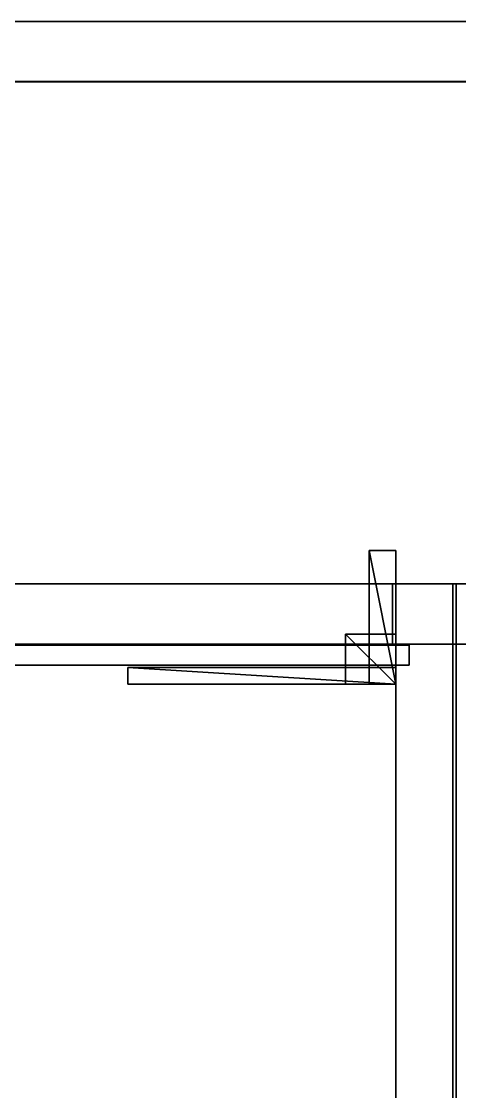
# Model space of a CAD drawing. Extents: x 0 to 7800, y -5130 to 1.
# Drawn here: x 3050.9 to 3181.7, y -355.7 to -36 of the extents above; entities that cross this region are included whole.
import ezdxf

# ---------------------------------------------------------------- set-up
doc = ezdxf.new("R2010")
doc.units = 0
for name, color, linetype in [('LAYER0', 7, 'CONTINUOUS'), ('LAYER103', 2, 'CONTINUOUS'), ('LAYER104', 7, 'CONTINUOUS'), ('LAYER105', 253, 'CONTINUOUS'), ('LAYER106', 253, 'CONTINUOUS'), ('LAYER107', 253, 'CONTINUOUS'), ('LAYER108', 253, 'CONTINUOUS'), ('LAYER109', 253, 'CONTINUOUS'), ('LAYER110', 253, 'CONTINUOUS'), ('LAYER111', 7, 'CONTINUOUS'), ('LAYER113', 7, 'CONTINUOUS'), ('LAYER129', 7, 'CONTINUOUS'), ('LAYER133', 7, 'CONTINUOUS'), ('LAYER2', 7, 'CONTINUOUS'), ('LAYER217', 7, 'CONTINUOUS'), ('LAYER226', 2, 'CONTINUOUS'), ('LAYER227', 7, 'CONTINUOUS'), ('LAYER228', 253, 'CONTINUOUS'), ('LAYER229', 253, 'CONTINUOUS'), ('LAYER230', 253, 'CONTINUOUS'), ('LAYER231', 253, 'CONTINUOUS'), ('LAYER232', 253, 'CONTINUOUS'), ('LAYER233', 253, 'CONTINUOUS'), ('LAYER234', 7, 'CONTINUOUS'), ('LAYER235', 7, 'CONTINUOUS'), ('LAYER236', 7, 'CONTINUOUS'), ('LAYER237', 7, 'CONTINUOUS'), ('LAYER245', 253, 'CONTINUOUS'), ('LAYER246', 253, 'CONTINUOUS'), ('LAYER283', 35, 'CONTINUOUS'), ('LAYER285', 35, 'CONTINUOUS'), ('LAYER286', 35, 'CONTINUOUS'), ('LAYER287', 35, 'CONTINUOUS'), ('LAYER4', 2, 'CONTINUOUS'), ('LAYER674', 253, 'CONTINUOUS'), ('LAYER675', 253, 'CONTINUOUS'), ('LAYER676', 253, 'CONTINUOUS'), ('LAYER727', 45, 'CONTINUOUS'), ('LAYER728', 45, 'CONTINUOUS'), ('LAYER729', 45, 'CONTINUOUS'), ('LAYER731', 45, 'CONTINUOUS'), ('LAYER9', 7, 'CONTINUOUS'), ('LAYER94', 7, 'CONTINUOUS')]:
    doc.layers.add(name, color=color, linetype=linetype)

msp = doc.modelspace()

# ---------------------------------------------------------------- linework, layer by layer
at = {"layer": 'LAYER0'}
for points, invisible_edges in [([(4030.693, -54.002, -5), (1025.693, -1555.002, -5), (1025.693, -54.002, -5), (4030.693, -54.002, -5)], 1), ([(1025.693, -1555.002, -5), (4030.693, -54.002, -5), (1412.693, -4773.002, -5), (1025.693, -1555.002, -5)], 7), ([(1025.693, -54.002), (4030.693, -54.002, -5), (1025.693, -54.002, -5), (1025.693, -54.002)], 1), ([(4030.693, -54.002, -5), (1025.693, -54.002), (4030.693, -54.002), (4030.693, -54.002, -5)], 1), ([(1025.693, -54.002), (1412.693, -4773.002), (4030.693, -54.002), (1025.693, -54.002)], 3), ([(1412.693, -4773.002, -5), (4030.693, -54.002, -5), (1412.693, -5130.002, -5), (1412.693, -4773.002, -5)], 3), ([(1412.693, -5130.002, -5), (4030.693, -54.002, -5), (2602.693, -4730.002, -5), (1412.693, -5130.002, -5)], 7), ([(4030.693, -54.002), (1412.693, -4773.002), (2602.693, -4730.002), (4030.693, -54.002)], 7), ([(2602.693, -4730.002, -5), (4030.693, -54.002, -5), (4030.693, -289.002, -5), (2602.693, -4730.002, -5)], 5), ([(4030.693, -54.002), (2602.693, -4730.002), (4030.693, -289.002), (4030.693, -54.002)], 3), ([(2602.693, -4730.002, -5), (4030.693, -289.002, -5), (4825.692, -4730.002, -5), (2602.693, -4730.002, -5)], 3), ([(4825.692, -4730.002), (4030.693, -289.002), (2602.693, -4730.002), (4825.692, -4730.002)], 3)]:
    msp.add_3dface(points, dxfattribs=dict(at, invisible_edges=invisible_edges))
at = {"layer": 'LAYER103'}
for points in [[(3082.695, -234, 850.5), (3082.695, -229, 827.5), (3082.695, -234, 827.5), (3082.695, -234, 850.5)], [(3082.695, -229, 850.5), (3082.695, -229, 827.5), (3082.695, -234, 850.5), (3082.695, -229, 850.5)], [(3162.695, -234, 850.5), (3082.695, -229, 850.5), (3082.695, -234, 850.5), (3162.695, -234, 850.5)], [(3162.695, -229, 850.5), (3082.695, -229, 850.5), (3162.695, -234, 850.5), (3162.695, -229, 850.5)], [(3082.695, -229, 827.5), (3162.695, -234, 827.5), (3082.695, -234, 827.5), (3082.695, -229, 827.5)], [(3162.695, -229, 827.5), (3162.695, -234, 827.5), (3082.695, -229, 827.5), (3162.695, -229, 827.5)], [(3082.695, -229, 850.5), (3162.695, -229, 827.5), (3082.695, -229, 827.5), (3082.695, -229, 850.5)], [(3162.695, -229, 850.5), (3162.695, -229, 827.5), (3082.695, -229, 850.5), (3162.695, -229, 850.5)], [(3162.695, -234, 827.5), (3162.695, -229, 850.5), (3162.695, -234, 850.5), (3162.695, -234, 827.5)], [(3162.695, -229, 827.5), (3162.695, -229, 850.5), (3162.695, -234, 827.5), (3162.695, -229, 827.5)], [(3082.695, -234, 827.5), (3162.695, -234, 850.5), (3082.695, -234, 850.5), (3082.695, -234, 827.5)], [(3162.695, -234, 827.5), (3162.695, -234, 850.5), (3082.695, -234, 827.5), (3162.695, -234, 827.5)]]:
    msp.add_3dface(points, dxfattribs=at)
at = {"layer": 'LAYER104', "invisible_edges": 1}
for points in [[(3162.695, -234, 850.5), (3082.695, -229, 850.5), (3082.695, -234, 850.5), (3162.695, -234, 850.5)], [(3082.695, -229, 850.5), (3162.695, -234, 850.5), (3162.695, -229, 850.5), (3082.695, -229, 850.5)], [(3082.695, -229, 850.5), (3082.695, -234, 827.5), (3082.695, -234, 850.5), (3082.695, -229, 850.5)], [(3082.695, -234, 827.5), (3082.695, -229, 850.5), (3082.695, -229, 827.5), (3082.695, -234, 827.5)], [(3162.695, -229, 827.5), (3082.695, -234, 827.5), (3082.695, -229, 827.5), (3162.695, -229, 827.5)], [(3082.695, -234, 827.5), (3162.695, -229, 827.5), (3162.695, -234, 827.5), (3082.695, -234, 827.5)], [(3082.695, -229, 850.5), (3162.695, -229, 827.5), (3082.695, -229, 827.5), (3082.695, -229, 850.5)], [(3162.695, -229, 827.5), (3082.695, -229, 850.5), (3162.695, -229, 850.5), (3162.695, -229, 827.5)], [(3162.695, -229, 827.5), (3162.695, -234, 850.5), (3162.695, -234, 827.5), (3162.695, -229, 827.5)], [(3162.695, -234, 850.5), (3162.695, -229, 827.5), (3162.695, -229, 850.5), (3162.695, -234, 850.5)], [(3162.695, -234, 850.5), (3082.695, -234, 827.5), (3162.695, -234, 827.5), (3162.695, -234, 850.5)], [(3082.695, -234, 827.5), (3162.695, -234, 850.5), (3082.695, -234, 850.5), (3082.695, -234, 827.5)]]:
    msp.add_3dface(points, dxfattribs=at)
at = {"layer": 'LAYER105'}
for points in [[(3147.695, -234, 850.5), (3147.695, -219, 835.5), (3147.695, -234, 835.5), (3147.695, -234, 850.5)], [(3147.695, -219, 850.5), (3147.695, -219, 835.5), (3147.695, -234, 850.5), (3147.695, -219, 850.5)], [(3162.695, -234, 850.5), (3147.695, -219, 850.5), (3147.695, -234, 850.5), (3162.695, -234, 850.5)], [(3162.695, -219, 850.5), (3147.695, -219, 850.5), (3162.695, -234, 850.5), (3162.695, -219, 850.5)], [(3147.695, -219, 835.5), (3162.695, -234, 835.5), (3147.695, -234, 835.5), (3147.695, -219, 835.5)], [(3162.695, -219, 835.5), (3162.695, -234, 835.5), (3147.695, -219, 835.5), (3162.695, -219, 835.5)], [(3147.695, -219, 850.5), (3162.695, -219, 835.5), (3147.695, -219, 835.5), (3147.695, -219, 850.5)], [(3162.695, -219, 850.5), (3162.695, -219, 835.5), (3147.695, -219, 850.5), (3162.695, -219, 850.5)], [(3162.695, -234, 835.5), (3162.695, -219, 850.5), (3162.695, -234, 850.5), (3162.695, -234, 835.5)], [(3162.695, -219, 835.5), (3162.695, -219, 850.5), (3162.695, -234, 835.5), (3162.695, -219, 835.5)], [(3147.695, -234, 835.5), (3162.695, -234, 850.5), (3147.695, -234, 850.5), (3147.695, -234, 835.5)], [(3162.695, -234, 835.5), (3162.695, -234, 850.5), (3147.695, -234, 835.5), (3162.695, -234, 835.5)]]:
    msp.add_3dface(points, dxfattribs=at)
at = {"layer": 'LAYER106'}
for points in [[(3147.695, -234, 850.5), (3147.695, -219, 835.5), (3147.695, -234, 835.5), (3147.695, -234, 850.5)], [(3147.695, -219, 850.5), (3147.695, -219, 835.5), (3147.695, -234, 850.5), (3147.695, -219, 850.5)], [(3162.695, -234, 850.5), (3147.695, -219, 850.5), (3147.695, -234, 850.5), (3162.695, -234, 850.5)], [(3162.695, -219, 850.5), (3147.695, -219, 850.5), (3162.695, -234, 850.5), (3162.695, -219, 850.5)], [(3147.695, -219, 835.5), (3162.695, -234, 835.5), (3147.695, -234, 835.5), (3147.695, -219, 835.5)], [(3162.695, -219, 835.5), (3162.695, -234, 835.5), (3147.695, -219, 835.5), (3162.695, -219, 835.5)], [(3147.695, -219, 850.5), (3162.695, -219, 835.5), (3147.695, -219, 835.5), (3147.695, -219, 850.5)], [(3162.695, -219, 850.5), (3162.695, -219, 835.5), (3147.695, -219, 850.5), (3162.695, -219, 850.5)], [(3162.695, -234, 835.5), (3162.695, -219, 850.5), (3162.695, -234, 850.5), (3162.695, -234, 835.5)], [(3162.695, -219, 835.5), (3162.695, -219, 850.5), (3162.695, -234, 835.5), (3162.695, -219, 835.5)], [(3147.695, -234, 835.5), (3162.695, -234, 850.5), (3147.695, -234, 850.5), (3147.695, -234, 835.5)], [(3162.695, -234, 835.5), (3162.695, -234, 850.5), (3147.695, -234, 835.5), (3162.695, -234, 835.5)]]:
    msp.add_3dface(points, dxfattribs=at)
at = {"layer": 'LAYER107'}
for points in [[(3147.695, -234, 850.5), (3147.695, -219, 835.5), (3147.695, -234, 835.5), (3147.695, -234, 850.5)], [(3147.695, -219, 850.5), (3147.695, -219, 835.5), (3147.695, -234, 850.5), (3147.695, -219, 850.5)], [(3162.695, -234, 850.5), (3147.695, -219, 850.5), (3147.695, -234, 850.5), (3162.695, -234, 850.5)], [(3162.695, -219, 850.5), (3147.695, -219, 850.5), (3162.695, -234, 850.5), (3162.695, -219, 850.5)], [(3147.695, -219, 835.5), (3162.695, -234, 835.5), (3147.695, -234, 835.5), (3147.695, -219, 835.5)], [(3162.695, -219, 835.5), (3162.695, -234, 835.5), (3147.695, -219, 835.5), (3162.695, -219, 835.5)], [(3147.695, -219, 850.5), (3162.695, -219, 835.5), (3147.695, -219, 835.5), (3147.695, -219, 850.5)], [(3162.695, -219, 850.5), (3162.695, -219, 835.5), (3147.695, -219, 850.5), (3162.695, -219, 850.5)], [(3162.695, -234, 835.5), (3162.695, -219, 850.5), (3162.695, -234, 850.5), (3162.695, -234, 835.5)], [(3162.695, -219, 835.5), (3162.695, -219, 850.5), (3162.695, -234, 835.5), (3162.695, -219, 835.5)], [(3147.695, -234, 835.5), (3162.695, -234, 850.5), (3147.695, -234, 850.5), (3147.695, -234, 835.5)], [(3162.695, -234, 835.5), (3162.695, -234, 850.5), (3147.695, -234, 835.5), (3162.695, -234, 835.5)]]:
    msp.add_3dface(points, dxfattribs=at)
at = {"layer": 'LAYER108'}
for points in [[(3147.695, -234, 850.5), (3147.695, -219, 835.5), (3147.695, -234, 835.5), (3147.695, -234, 850.5)], [(3147.695, -219, 850.5), (3147.695, -219, 835.5), (3147.695, -234, 850.5), (3147.695, -219, 850.5)], [(3162.695, -234, 850.5), (3147.695, -219, 850.5), (3147.695, -234, 850.5), (3162.695, -234, 850.5)], [(3162.695, -219, 850.5), (3147.695, -219, 850.5), (3162.695, -234, 850.5), (3162.695, -219, 850.5)], [(3147.695, -219, 835.5), (3162.695, -234, 835.5), (3147.695, -234, 835.5), (3147.695, -219, 835.5)], [(3162.695, -219, 835.5), (3162.695, -234, 835.5), (3147.695, -219, 835.5), (3162.695, -219, 835.5)], [(3147.695, -219, 850.5), (3162.695, -219, 835.5), (3147.695, -219, 835.5), (3147.695, -219, 850.5)], [(3162.695, -219, 850.5), (3162.695, -219, 835.5), (3147.695, -219, 850.5), (3162.695, -219, 850.5)], [(3162.695, -234, 835.5), (3162.695, -219, 850.5), (3162.695, -234, 850.5), (3162.695, -234, 835.5)], [(3162.695, -219, 835.5), (3162.695, -219, 850.5), (3162.695, -234, 835.5), (3162.695, -219, 835.5)], [(3147.695, -234, 835.5), (3162.695, -234, 850.5), (3147.695, -234, 850.5), (3147.695, -234, 835.5)], [(3162.695, -234, 835.5), (3162.695, -234, 850.5), (3147.695, -234, 835.5), (3162.695, -234, 835.5)]]:
    msp.add_3dface(points, dxfattribs=at)
at = {"layer": 'LAYER109'}
for points in [[(3154.695, -234, 850.5), (3154.695, -194, 842.5), (3154.695, -234, 842.5), (3154.695, -234, 850.5)], [(3154.695, -194, 850.5), (3154.695, -194, 842.5), (3154.695, -234, 850.5), (3154.695, -194, 850.5)], [(3162.695, -234, 850.5), (3154.695, -194, 850.5), (3154.695, -234, 850.5), (3162.695, -234, 850.5)], [(3162.695, -194, 850.5), (3154.695, -194, 850.5), (3162.695, -234, 850.5), (3162.695, -194, 850.5)], [(3154.695, -194, 842.5), (3162.695, -234, 842.5), (3154.695, -234, 842.5), (3154.695, -194, 842.5)], [(3162.695, -194, 842.5), (3162.695, -234, 842.5), (3154.695, -194, 842.5), (3162.695, -194, 842.5)], [(3154.695, -194, 850.5), (3162.695, -194, 842.5), (3154.695, -194, 842.5), (3154.695, -194, 850.5)], [(3162.695, -194, 850.5), (3162.695, -194, 842.5), (3154.695, -194, 850.5), (3162.695, -194, 850.5)], [(3162.695, -234, 842.5), (3162.695, -194, 850.5), (3162.695, -234, 850.5), (3162.695, -234, 842.5)], [(3162.695, -194, 842.5), (3162.695, -194, 850.5), (3162.695, -234, 842.5), (3162.695, -194, 842.5)], [(3154.695, -234, 842.5), (3162.695, -234, 850.5), (3154.695, -234, 850.5), (3154.695, -234, 842.5)], [(3162.695, -234, 842.5), (3162.695, -234, 850.5), (3154.695, -234, 842.5), (3162.695, -234, 842.5)]]:
    msp.add_3dface(points, dxfattribs=at)
at = {"layer": 'LAYER110'}
for points in [[(3082.695, -234, 850.5), (3082.695, -229, 834.5), (3082.695, -234, 834.5), (3082.695, -234, 850.5)], [(3082.695, -229, 850.5), (3082.695, -229, 834.5), (3082.695, -234, 850.5), (3082.695, -229, 850.5)], [(3162.695, -234, 850.5), (3082.695, -229, 850.5), (3082.695, -234, 850.5), (3162.695, -234, 850.5)], [(3162.695, -229, 850.5), (3082.695, -229, 850.5), (3162.695, -234, 850.5), (3162.695, -229, 850.5)], [(3082.695, -229, 834.5), (3162.695, -234, 834.5), (3082.695, -234, 834.5), (3082.695, -229, 834.5)], [(3162.695, -229, 834.5), (3162.695, -234, 834.5), (3082.695, -229, 834.5), (3162.695, -229, 834.5)], [(3082.695, -229, 850.5), (3162.695, -229, 834.5), (3082.695, -229, 834.5), (3082.695, -229, 850.5)], [(3162.695, -229, 850.5), (3162.695, -229, 834.5), (3082.695, -229, 850.5), (3162.695, -229, 850.5)], [(3162.695, -234, 834.5), (3162.695, -229, 850.5), (3162.695, -234, 850.5), (3162.695, -234, 834.5)], [(3162.695, -229, 834.5), (3162.695, -229, 850.5), (3162.695, -234, 834.5), (3162.695, -229, 834.5)], [(3082.695, -234, 834.5), (3162.695, -234, 850.5), (3082.695, -234, 850.5), (3082.695, -234, 834.5)], [(3162.695, -234, 834.5), (3162.695, -234, 850.5), (3082.695, -234, 834.5), (3162.695, -234, 834.5)]]:
    msp.add_3dface(points, dxfattribs=at)
at = {"layer": 'LAYER111', "invisible_edges": 1}
for points in [[(3162.695, -204, 181), (2808.695, -819, 181), (2808.695, -204, 181), (3162.695, -204, 181)], [(2808.695, -819, 181), (3162.695, -204, 181), (3162.695, -819, 181), (2808.695, -819, 181)], [(2808.695, -204, 199), (3162.695, -204, 181), (2808.695, -204, 181), (2808.695, -204, 199)], [(3162.695, -204, 181), (2808.695, -204, 199), (3162.695, -204, 199), (3162.695, -204, 181)], [(3162.695, -819, 199), (2808.695, -204, 199), (2808.695, -819, 199), (3162.695, -819, 199)], [(2808.695, -204, 199), (3162.695, -819, 199), (3162.695, -204, 199), (2808.695, -204, 199)], [(3162.695, -204, 181), (3162.695, -819, 199), (3162.695, -819, 181), (3162.695, -204, 181)], [(3162.695, -819, 199), (3162.695, -204, 181), (3162.695, -204, 199), (3162.695, -819, 199)]]:
    msp.add_3dface(points, dxfattribs=at)
at = {"layer": 'LAYER113', "invisible_edges": 1}
for points in [[(3162.695, -204, 880), (2808.695, -204, 760), (2808.695, -204, 880), (3162.695, -204, 880)], [(2808.695, -204, 760), (3162.695, -204, 880), (3162.695, -204, 760), (2808.695, -204, 760)], [(3162.695, -222, 760), (2808.695, -204, 760), (3162.695, -204, 760), (3162.695, -222, 760)], [(2808.695, -204, 760), (3162.695, -222, 760), (2808.695, -222, 760), (2808.695, -204, 760)], [(2808.695, -222, 880), (3162.695, -204, 880), (2808.695, -204, 880), (2808.695, -222, 880)], [(3162.695, -204, 880), (2808.695, -222, 880), (3162.695, -222, 880), (3162.695, -204, 880)], [(3162.695, -204, 880), (3162.695, -222, 760), (3162.695, -204, 760), (3162.695, -204, 880)], [(3162.695, -222, 760), (3162.695, -204, 880), (3162.695, -222, 880), (3162.695, -222, 760)], [(3162.695, -222, 760), (2808.695, -222, 880), (2808.695, -222, 760), (3162.695, -222, 760)], [(2808.695, -222, 880), (3162.695, -222, 760), (3162.695, -222, 880), (2808.695, -222, 880)]]:
    msp.add_3dface(points, dxfattribs=at)
at = {"layer": 'LAYER129', "invisible_edges": 1}
for points in [[(3166.695, -222.3, 879.5), (2804.695, -228.3, 879.5), (3166.695, -228.3, 879.5), (3166.695, -222.3, 879.5)], [(2804.695, -228.3, 879.5), (3166.695, -222.3, 879.5), (2804.695, -222.3, 879.5), (2804.695, -228.3, 879.5)], [(2804.695, -222.3, 195), (3166.695, -228.3, 195), (2804.695, -228.3, 195), (2804.695, -222.3, 195)], [(3166.695, -228.3, 195), (2804.695, -222.3, 195), (3166.695, -222.3, 195), (3166.695, -228.3, 195)], [(3166.695, -222.3, 879.5), (2804.695, -222.3, 195), (2804.695, -222.3, 879.5), (3166.695, -222.3, 879.5)], [(2804.695, -222.3, 195), (3166.695, -222.3, 879.5), (3166.695, -222.3, 195), (2804.695, -222.3, 195)], [(3166.695, -228.3, 195), (3166.695, -222.3, 879.5), (3166.695, -228.3, 879.5), (3166.695, -228.3, 195)], [(3166.695, -222.3, 879.5), (3166.695, -228.3, 195), (3166.695, -222.3, 195), (3166.695, -222.3, 879.5)], [(3166.695, -228.3, 195), (2804.695, -228.3, 879.5), (2804.695, -228.3, 195), (3166.695, -228.3, 195)], [(2804.695, -228.3, 879.5), (3166.695, -228.3, 195), (3166.695, -228.3, 879.5), (2804.695, -228.3, 879.5)]]:
    msp.add_3dface(points, dxfattribs=at)
at = {"layer": 'LAYER133', "invisible_edges": 1}
for points in [[(3180.695, -204, 1568), (3198.695, -584, 1568), (3180.695, -584, 1568), (3180.695, -204, 1568)], [(3198.695, -584, 1568), (3180.695, -204, 1568), (3198.695, -204, 1568), (3198.695, -584, 1568)], [(3198.695, -204, 2380), (3180.695, -584, 2380), (3198.695, -584, 2380), (3198.695, -204, 2380)], [(3180.695, -584, 2380), (3198.695, -204, 2380), (3180.695, -204, 2380), (3180.695, -584, 2380)], [(3180.695, -204, 1568), (3198.695, -204, 2380), (3198.695, -204, 1568), (3180.695, -204, 1568)], [(3198.695, -204, 2380), (3180.695, -204, 1568), (3180.695, -204, 2380), (3198.695, -204, 2380)], [(3180.695, -584, 2380), (3180.695, -204, 1568), (3180.695, -584, 1568), (3180.695, -584, 2380)], [(3180.695, -204, 1568), (3180.695, -584, 2380), (3180.695, -204, 2380), (3180.695, -204, 1568)]]:
    msp.add_3dface(points, dxfattribs=at)
at = {"layer": 'LAYER2'}
for points, invisible_edges in [([(1175.693, -204.002), (1025.693, -54.002), (4030.693, -54.002), (1175.693, -204.002)], 5), ([(1025.693, -54.002, 2657), (4030.693, -54.002), (1025.693, -54.002), (1025.693, -54.002, 2657)], 1), ([(4030.693, -54.002), (1025.693, -54.002, 2657), (4030.693, -54.002, 2657), (4030.693, -54.002)], 1), ([(1175.693, -204.002), (4030.693, -54.002), (3880.693, -204.002), (1175.693, -204.002)], 3), ([(1175.693, -204.002, 2657), (3580.703, -204.002, 1910), (3880.693, -204.002, 2657), (1175.693, -204.002, 2657)], 3), ([(1175.693, -204.002, 2657), (3580.703, -204.002, 1830), (3580.703, -204.002, 1910), (1175.693, -204.002, 2657)], 5), ([(1175.693, -204.002, 2657), (3050.703, -204.002, 1730), (3580.703, -204.002, 1830), (1175.693, -204.002, 2657)], 7), ([(1830.703, -204.002, 1080), (1175.693, -204.002), (3110.703, -204.002, 1080), (1830.703, -204.002, 1080)], 7), ([(3880.693, -204.002), (3110.703, -204.002, 1080), (1175.693, -204.002), (3880.693, -204.002)], 3), ([(3050.703, -204.002, 1650), (1830.703, -204.002, 1160), (3110.703, -204.002, 1650), (3050.703, -204.002, 1650)], 3), ([(1830.703, -204.002, 1160), (3640.703, -204.002, 1830), (3110.703, -204.002, 1650), (1830.703, -204.002, 1160)], 7), ([(1890.703, -204.002, 1160), (3640.703, -204.002, 1830), (1830.703, -204.002, 1160), (1890.703, -204.002, 1160)], 3), ([(3050.703, -204.002, 1160), (3640.703, -204.002, 1830), (1890.703, -204.002, 1160), (3050.703, -204.002, 1160)], 7), ([(3580.703, -204.002, 1830), (3050.703, -204.002, 1730), (3640.703, -204.002, 1830), (3580.703, -204.002, 1830)], 3), ([(3110.703, -204.002, 1730), (3640.703, -204.002, 1830), (3050.703, -204.002, 1730), (3110.703, -204.002, 1730)], 3), ([(3110.703, -204.002, 1160), (3640.703, -204.002, 1830), (3050.703, -204.002, 1160), (3110.703, -204.002, 1160)], 3), ([(3110.703, -204.002, 1650), (3640.703, -204.002, 1830), (3110.703, -204.002, 1730), (3110.703, -204.002, 1650)], 3), ([(3110.703, -204.002, 1080), (3640.703, -204.002, 1830), (3110.703, -204.002, 1160), (3110.703, -204.002, 1080)], 3), ([(3110.703, -204.002, 1080), (3880.693, -204.002), (3640.703, -204.002, 1830), (3110.703, -204.002, 1080)], 7)]:
    msp.add_3dface(points, dxfattribs=dict(at, invisible_edges=invisible_edges))
at = {"layer": 'LAYER217', "invisible_edges": 1}
for points in [[(3162.695, -204, 1950), (3162.695, -584, 2380), (3162.695, -204, 2380), (3162.695, -204, 1950)], [(3162.695, -584, 2380), (3162.695, -204, 1950), (3162.695, -584, 1950), (3162.695, -584, 2380)], [(3162.695, -204, 1950), (3180.695, -584, 1950), (3162.695, -584, 1950), (3162.695, -204, 1950)], [(3180.695, -584, 1950), (3162.695, -204, 1950), (3180.695, -204, 1950), (3180.695, -584, 1950)], [(3180.695, -204, 2380), (3162.695, -584, 2380), (3180.695, -584, 2380), (3180.695, -204, 2380)], [(3162.695, -584, 2380), (3180.695, -204, 2380), (3162.695, -204, 2380), (3162.695, -584, 2380)], [(3180.695, -204, 2380), (3162.695, -204, 1950), (3162.695, -204, 2380), (3180.695, -204, 2380)], [(3162.695, -204, 1950), (3180.695, -204, 2380), (3180.695, -204, 1950), (3162.695, -204, 1950)], [(3180.695, -584, 1950), (3180.695, -204, 2380), (3180.695, -584, 2380), (3180.695, -584, 1950)], [(3180.695, -204, 2380), (3180.695, -584, 1950), (3180.695, -204, 1950), (3180.695, -204, 2380)]]:
    msp.add_3dface(points, dxfattribs=at)
at = {"layer": 'LAYER226'}
for points in [[(3082.695, -234, 2349.5), (3082.695, -229, 2326.5), (3082.695, -234, 2326.5), (3082.695, -234, 2349.5)], [(3082.695, -229, 2349.5), (3082.695, -229, 2326.5), (3082.695, -234, 2349.5), (3082.695, -229, 2349.5)], [(3162.695, -234, 2349.5), (3082.695, -229, 2349.5), (3082.695, -234, 2349.5), (3162.695, -234, 2349.5)], [(3162.695, -229, 2349.5), (3082.695, -229, 2349.5), (3162.695, -234, 2349.5), (3162.695, -229, 2349.5)], [(3082.695, -229, 2326.5), (3162.695, -234, 2326.5), (3082.695, -234, 2326.5), (3082.695, -229, 2326.5)], [(3162.695, -229, 2326.5), (3162.695, -234, 2326.5), (3082.695, -229, 2326.5), (3162.695, -229, 2326.5)], [(3082.695, -229, 2349.5), (3162.695, -229, 2326.5), (3082.695, -229, 2326.5), (3082.695, -229, 2349.5)], [(3162.695, -229, 2349.5), (3162.695, -229, 2326.5), (3082.695, -229, 2349.5), (3162.695, -229, 2349.5)], [(3162.695, -234, 2326.5), (3162.695, -229, 2349.5), (3162.695, -234, 2349.5), (3162.695, -234, 2326.5)], [(3162.695, -229, 2326.5), (3162.695, -229, 2349.5), (3162.695, -234, 2326.5), (3162.695, -229, 2326.5)], [(3082.695, -234, 2326.5), (3162.695, -234, 2349.5), (3082.695, -234, 2349.5), (3082.695, -234, 2326.5)], [(3162.695, -234, 2326.5), (3162.695, -234, 2349.5), (3082.695, -234, 2326.5), (3162.695, -234, 2326.5)]]:
    msp.add_3dface(points, dxfattribs=at)
at = {"layer": 'LAYER227', "invisible_edges": 1}
for points in [[(3162.695, -234, 2349.5), (3082.695, -229, 2349.5), (3082.695, -234, 2349.5), (3162.695, -234, 2349.5)], [(3082.695, -229, 2349.5), (3162.695, -234, 2349.5), (3162.695, -229, 2349.5), (3082.695, -229, 2349.5)], [(3082.695, -229, 2349.5), (3082.695, -234, 2326.5), (3082.695, -234, 2349.5), (3082.695, -229, 2349.5)], [(3082.695, -234, 2326.5), (3082.695, -229, 2349.5), (3082.695, -229, 2326.5), (3082.695, -234, 2326.5)], [(3162.695, -229, 2326.5), (3082.695, -234, 2326.5), (3082.695, -229, 2326.5), (3162.695, -229, 2326.5)], [(3082.695, -234, 2326.5), (3162.695, -229, 2326.5), (3162.695, -234, 2326.5), (3082.695, -234, 2326.5)], [(3082.695, -229, 2349.5), (3162.695, -229, 2326.5), (3082.695, -229, 2326.5), (3082.695, -229, 2349.5)], [(3162.695, -229, 2326.5), (3082.695, -229, 2349.5), (3162.695, -229, 2349.5), (3162.695, -229, 2326.5)], [(3162.695, -229, 2326.5), (3162.695, -234, 2349.5), (3162.695, -234, 2326.5), (3162.695, -229, 2326.5)], [(3162.695, -234, 2349.5), (3162.695, -229, 2326.5), (3162.695, -229, 2349.5), (3162.695, -234, 2349.5)], [(3162.695, -234, 2349.5), (3082.695, -234, 2326.5), (3162.695, -234, 2326.5), (3162.695, -234, 2349.5)], [(3082.695, -234, 2326.5), (3162.695, -234, 2349.5), (3082.695, -234, 2349.5), (3082.695, -234, 2326.5)]]:
    msp.add_3dface(points, dxfattribs=at)
at = {"layer": 'LAYER228'}
for points in [[(3147.695, -234, 2349.5), (3147.695, -219, 2334.5), (3147.695, -234, 2334.5), (3147.695, -234, 2349.5)], [(3147.695, -219, 2349.5), (3147.695, -219, 2334.5), (3147.695, -234, 2349.5), (3147.695, -219, 2349.5)], [(3162.695, -234, 2349.5), (3147.695, -219, 2349.5), (3147.695, -234, 2349.5), (3162.695, -234, 2349.5)], [(3162.695, -219, 2349.5), (3147.695, -219, 2349.5), (3162.695, -234, 2349.5), (3162.695, -219, 2349.5)], [(3147.695, -219, 2334.5), (3162.695, -234, 2334.5), (3147.695, -234, 2334.5), (3147.695, -219, 2334.5)], [(3162.695, -219, 2334.5), (3162.695, -234, 2334.5), (3147.695, -219, 2334.5), (3162.695, -219, 2334.5)], [(3147.695, -219, 2349.5), (3162.695, -219, 2334.5), (3147.695, -219, 2334.5), (3147.695, -219, 2349.5)], [(3162.695, -219, 2349.5), (3162.695, -219, 2334.5), (3147.695, -219, 2349.5), (3162.695, -219, 2349.5)], [(3162.695, -234, 2334.5), (3162.695, -219, 2349.5), (3162.695, -234, 2349.5), (3162.695, -234, 2334.5)], [(3162.695, -219, 2334.5), (3162.695, -219, 2349.5), (3162.695, -234, 2334.5), (3162.695, -219, 2334.5)], [(3147.695, -234, 2334.5), (3162.695, -234, 2349.5), (3147.695, -234, 2349.5), (3147.695, -234, 2334.5)], [(3162.695, -234, 2334.5), (3162.695, -234, 2349.5), (3147.695, -234, 2334.5), (3162.695, -234, 2334.5)]]:
    msp.add_3dface(points, dxfattribs=at)
at = {"layer": 'LAYER229'}
for points in [[(3147.695, -234, 2349.5), (3147.695, -219, 2334.5), (3147.695, -234, 2334.5), (3147.695, -234, 2349.5)], [(3147.695, -219, 2349.5), (3147.695, -219, 2334.5), (3147.695, -234, 2349.5), (3147.695, -219, 2349.5)], [(3162.695, -234, 2349.5), (3147.695, -219, 2349.5), (3147.695, -234, 2349.5), (3162.695, -234, 2349.5)], [(3162.695, -219, 2349.5), (3147.695, -219, 2349.5), (3162.695, -234, 2349.5), (3162.695, -219, 2349.5)], [(3147.695, -219, 2334.5), (3162.695, -234, 2334.5), (3147.695, -234, 2334.5), (3147.695, -219, 2334.5)], [(3162.695, -219, 2334.5), (3162.695, -234, 2334.5), (3147.695, -219, 2334.5), (3162.695, -219, 2334.5)], [(3147.695, -219, 2349.5), (3162.695, -219, 2334.5), (3147.695, -219, 2334.5), (3147.695, -219, 2349.5)], [(3162.695, -219, 2349.5), (3162.695, -219, 2334.5), (3147.695, -219, 2349.5), (3162.695, -219, 2349.5)], [(3162.695, -234, 2334.5), (3162.695, -219, 2349.5), (3162.695, -234, 2349.5), (3162.695, -234, 2334.5)], [(3162.695, -219, 2334.5), (3162.695, -219, 2349.5), (3162.695, -234, 2334.5), (3162.695, -219, 2334.5)], [(3147.695, -234, 2334.5), (3162.695, -234, 2349.5), (3147.695, -234, 2349.5), (3147.695, -234, 2334.5)], [(3162.695, -234, 2334.5), (3162.695, -234, 2349.5), (3147.695, -234, 2334.5), (3162.695, -234, 2334.5)]]:
    msp.add_3dface(points, dxfattribs=at)
at = {"layer": 'LAYER230'}
for points in [[(3147.695, -234, 2349.5), (3147.695, -219, 2334.5), (3147.695, -234, 2334.5), (3147.695, -234, 2349.5)], [(3147.695, -219, 2349.5), (3147.695, -219, 2334.5), (3147.695, -234, 2349.5), (3147.695, -219, 2349.5)], [(3162.695, -234, 2349.5), (3147.695, -219, 2349.5), (3147.695, -234, 2349.5), (3162.695, -234, 2349.5)], [(3162.695, -219, 2349.5), (3147.695, -219, 2349.5), (3162.695, -234, 2349.5), (3162.695, -219, 2349.5)], [(3147.695, -219, 2334.5), (3162.695, -234, 2334.5), (3147.695, -234, 2334.5), (3147.695, -219, 2334.5)], [(3162.695, -219, 2334.5), (3162.695, -234, 2334.5), (3147.695, -219, 2334.5), (3162.695, -219, 2334.5)], [(3147.695, -219, 2349.5), (3162.695, -219, 2334.5), (3147.695, -219, 2334.5), (3147.695, -219, 2349.5)], [(3162.695, -219, 2349.5), (3162.695, -219, 2334.5), (3147.695, -219, 2349.5), (3162.695, -219, 2349.5)], [(3162.695, -234, 2334.5), (3162.695, -219, 2349.5), (3162.695, -234, 2349.5), (3162.695, -234, 2334.5)], [(3162.695, -219, 2334.5), (3162.695, -219, 2349.5), (3162.695, -234, 2334.5), (3162.695, -219, 2334.5)], [(3147.695, -234, 2334.5), (3162.695, -234, 2349.5), (3147.695, -234, 2349.5), (3147.695, -234, 2334.5)], [(3162.695, -234, 2334.5), (3162.695, -234, 2349.5), (3147.695, -234, 2334.5), (3162.695, -234, 2334.5)]]:
    msp.add_3dface(points, dxfattribs=at)
at = {"layer": 'LAYER231'}
for points in [[(3147.695, -234, 2349.5), (3147.695, -219, 2334.5), (3147.695, -234, 2334.5), (3147.695, -234, 2349.5)], [(3147.695, -219, 2349.5), (3147.695, -219, 2334.5), (3147.695, -234, 2349.5), (3147.695, -219, 2349.5)], [(3162.695, -234, 2349.5), (3147.695, -219, 2349.5), (3147.695, -234, 2349.5), (3162.695, -234, 2349.5)], [(3162.695, -219, 2349.5), (3147.695, -219, 2349.5), (3162.695, -234, 2349.5), (3162.695, -219, 2349.5)], [(3147.695, -219, 2334.5), (3162.695, -234, 2334.5), (3147.695, -234, 2334.5), (3147.695, -219, 2334.5)], [(3162.695, -219, 2334.5), (3162.695, -234, 2334.5), (3147.695, -219, 2334.5), (3162.695, -219, 2334.5)], [(3147.695, -219, 2349.5), (3162.695, -219, 2334.5), (3147.695, -219, 2334.5), (3147.695, -219, 2349.5)], [(3162.695, -219, 2349.5), (3162.695, -219, 2334.5), (3147.695, -219, 2349.5), (3162.695, -219, 2349.5)], [(3162.695, -234, 2334.5), (3162.695, -219, 2349.5), (3162.695, -234, 2349.5), (3162.695, -234, 2334.5)], [(3162.695, -219, 2334.5), (3162.695, -219, 2349.5), (3162.695, -234, 2334.5), (3162.695, -219, 2334.5)], [(3147.695, -234, 2334.5), (3162.695, -234, 2349.5), (3147.695, -234, 2349.5), (3147.695, -234, 2334.5)], [(3162.695, -234, 2334.5), (3162.695, -234, 2349.5), (3147.695, -234, 2334.5), (3162.695, -234, 2334.5)]]:
    msp.add_3dface(points, dxfattribs=at)
at = {"layer": 'LAYER232'}
for points in [[(3154.695, -234, 2349.5), (3154.695, -194, 2341.5), (3154.695, -234, 2341.5), (3154.695, -234, 2349.5)], [(3154.695, -194, 2349.5), (3154.695, -194, 2341.5), (3154.695, -234, 2349.5), (3154.695, -194, 2349.5)], [(3162.695, -234, 2349.5), (3154.695, -194, 2349.5), (3154.695, -234, 2349.5), (3162.695, -234, 2349.5)], [(3162.695, -194, 2349.5), (3154.695, -194, 2349.5), (3162.695, -234, 2349.5), (3162.695, -194, 2349.5)], [(3154.695, -194, 2341.5), (3162.695, -234, 2341.5), (3154.695, -234, 2341.5), (3154.695, -194, 2341.5)], [(3162.695, -194, 2341.5), (3162.695, -234, 2341.5), (3154.695, -194, 2341.5), (3162.695, -194, 2341.5)], [(3154.695, -194, 2349.5), (3162.695, -194, 2341.5), (3154.695, -194, 2341.5), (3154.695, -194, 2349.5)], [(3162.695, -194, 2349.5), (3162.695, -194, 2341.5), (3154.695, -194, 2349.5), (3162.695, -194, 2349.5)], [(3162.695, -234, 2341.5), (3162.695, -194, 2349.5), (3162.695, -234, 2349.5), (3162.695, -234, 2341.5)], [(3162.695, -194, 2341.5), (3162.695, -194, 2349.5), (3162.695, -234, 2341.5), (3162.695, -194, 2341.5)], [(3154.695, -234, 2341.5), (3162.695, -234, 2349.5), (3154.695, -234, 2349.5), (3154.695, -234, 2341.5)], [(3162.695, -234, 2341.5), (3162.695, -234, 2349.5), (3154.695, -234, 2341.5), (3162.695, -234, 2341.5)]]:
    msp.add_3dface(points, dxfattribs=at)
at = {"layer": 'LAYER233'}
for points in [[(3082.695, -234, 2349.5), (3082.695, -229, 2333.5), (3082.695, -234, 2333.5), (3082.695, -234, 2349.5)], [(3082.695, -229, 2349.5), (3082.695, -229, 2333.5), (3082.695, -234, 2349.5), (3082.695, -229, 2349.5)], [(3162.695, -234, 2349.5), (3082.695, -229, 2349.5), (3082.695, -234, 2349.5), (3162.695, -234, 2349.5)], [(3162.695, -229, 2349.5), (3082.695, -229, 2349.5), (3162.695, -234, 2349.5), (3162.695, -229, 2349.5)], [(3082.695, -229, 2333.5), (3162.695, -234, 2333.5), (3082.695, -234, 2333.5), (3082.695, -229, 2333.5)], [(3162.695, -229, 2333.5), (3162.695, -234, 2333.5), (3082.695, -229, 2333.5), (3162.695, -229, 2333.5)], [(3082.695, -229, 2349.5), (3162.695, -229, 2333.5), (3082.695, -229, 2333.5), (3082.695, -229, 2349.5)], [(3162.695, -229, 2349.5), (3162.695, -229, 2333.5), (3082.695, -229, 2349.5), (3162.695, -229, 2349.5)], [(3162.695, -234, 2333.5), (3162.695, -229, 2349.5), (3162.695, -234, 2349.5), (3162.695, -234, 2333.5)], [(3162.695, -229, 2333.5), (3162.695, -229, 2349.5), (3162.695, -234, 2333.5), (3162.695, -229, 2333.5)], [(3082.695, -234, 2333.5), (3162.695, -234, 2349.5), (3082.695, -234, 2349.5), (3082.695, -234, 2333.5)], [(3162.695, -234, 2333.5), (3162.695, -234, 2349.5), (3082.695, -234, 2333.5), (3162.695, -234, 2333.5)]]:
    msp.add_3dface(points, dxfattribs=at)
at = {"layer": 'LAYER234', "invisible_edges": 1}
for points in [[(3162.695, -204, 1951), (2808.695, -584, 1951), (2808.695, -204, 1951), (3162.695, -204, 1951)], [(2808.695, -584, 1951), (3162.695, -204, 1951), (3162.695, -584, 1951), (2808.695, -584, 1951)], [(2808.695, -204, 1969), (3162.695, -204, 1951), (2808.695, -204, 1951), (2808.695, -204, 1969)], [(3162.695, -204, 1951), (2808.695, -204, 1969), (3162.695, -204, 1969), (3162.695, -204, 1951)], [(3162.695, -584, 1969), (2808.695, -204, 1969), (2808.695, -584, 1969), (3162.695, -584, 1969)], [(2808.695, -204, 1969), (3162.695, -584, 1969), (3162.695, -204, 1969), (2808.695, -204, 1969)], [(3162.695, -204, 1951), (3162.695, -584, 1969), (3162.695, -584, 1951), (3162.695, -204, 1951)], [(3162.695, -584, 1969), (3162.695, -204, 1951), (3162.695, -204, 1969), (3162.695, -584, 1969)]]:
    msp.add_3dface(points, dxfattribs=at)
at = {"layer": 'LAYER235', "invisible_edges": 1}
for points in [[(2808.695, -204, 2379), (3162.695, -584, 2379), (3162.695, -204, 2379), (2808.695, -204, 2379)], [(3162.695, -584, 2379), (2808.695, -204, 2379), (2808.695, -584, 2379), (3162.695, -584, 2379)], [(3162.695, -204, 2361), (2808.695, -204, 2379), (3162.695, -204, 2379), (3162.695, -204, 2361)], [(2808.695, -204, 2379), (3162.695, -204, 2361), (2808.695, -204, 2361), (2808.695, -204, 2379)], [(2808.695, -584, 2361), (3162.695, -204, 2361), (3162.695, -584, 2361), (2808.695, -584, 2361)], [(3162.695, -204, 2361), (2808.695, -584, 2361), (2808.695, -204, 2361), (3162.695, -204, 2361)], [(3162.695, -204, 2361), (3162.695, -584, 2379), (3162.695, -584, 2361), (3162.695, -204, 2361)], [(3162.695, -584, 2379), (3162.695, -204, 2361), (3162.695, -204, 2379), (3162.695, -584, 2379)]]:
    msp.add_3dface(points, dxfattribs=at)
at = {"layer": 'LAYER236', "invisible_edges": 1}
for points in [[(2804.695, -222.3, 1965), (3166.695, -228.3, 1965), (2804.695, -228.3, 1965), (2804.695, -222.3, 1965)], [(3166.695, -228.3, 1965), (2804.695, -222.3, 1965), (3166.695, -222.3, 1965), (3166.695, -228.3, 1965)], [(3166.695, -222.3, 2365), (2804.695, -228.3, 2365), (3166.695, -228.3, 2365), (3166.695, -222.3, 2365)], [(2804.695, -228.3, 2365), (3166.695, -222.3, 2365), (2804.695, -222.3, 2365), (2804.695, -228.3, 2365)], [(2804.695, -222.3, 1965), (3166.695, -222.3, 2365), (3166.695, -222.3, 1965), (2804.695, -222.3, 1965)], [(3166.695, -222.3, 2365), (2804.695, -222.3, 1965), (2804.695, -222.3, 2365), (3166.695, -222.3, 2365)], [(3166.695, -222.3, 2365), (3166.695, -228.3, 1965), (3166.695, -222.3, 1965), (3166.695, -222.3, 2365)], [(3166.695, -228.3, 1965), (3166.695, -222.3, 2365), (3166.695, -228.3, 2365), (3166.695, -228.3, 1965)], [(2804.695, -228.3, 2365), (3166.695, -228.3, 1965), (3166.695, -228.3, 2365), (2804.695, -228.3, 2365)], [(3166.695, -228.3, 1965), (2804.695, -228.3, 2365), (2804.695, -228.3, 1965), (3166.695, -228.3, 1965)]]:
    msp.add_3dface(points, dxfattribs=at)
at = {"layer": 'LAYER237', "invisible_edges": 1}
for points in [[(3162.695, -204, 2361), (2808.695, -204, 2241), (2808.695, -204, 2361), (3162.695, -204, 2361)], [(2808.695, -204, 2241), (3162.695, -204, 2361), (3162.695, -204, 2241), (2808.695, -204, 2241)], [(3162.695, -222, 2241), (2808.695, -204, 2241), (3162.695, -204, 2241), (3162.695, -222, 2241)], [(2808.695, -204, 2241), (3162.695, -222, 2241), (2808.695, -222, 2241), (2808.695, -204, 2241)], [(2808.695, -222, 2361), (3162.695, -204, 2361), (2808.695, -204, 2361), (2808.695, -222, 2361)], [(3162.695, -204, 2361), (2808.695, -222, 2361), (3162.695, -222, 2361), (3162.695, -204, 2361)], [(3162.695, -204, 2361), (3162.695, -222, 2241), (3162.695, -204, 2241), (3162.695, -204, 2361)], [(3162.695, -222, 2241), (3162.695, -204, 2361), (3162.695, -222, 2361), (3162.695, -222, 2241)], [(3162.695, -222, 2241), (2808.695, -222, 2361), (2808.695, -222, 2241), (3162.695, -222, 2241)], [(2808.695, -222, 2361), (3162.695, -222, 2241), (3162.695, -222, 2361), (2808.695, -222, 2361)]]:
    msp.add_3dface(points, dxfattribs=at)
at = {"layer": 'LAYER245', "invisible_edges": 1}
for points in [[(3879.695, -204, 1550), (3179.695, -604, 1550), (3179.695, -204, 1550), (3879.695, -204, 1550)], [(3179.695, -604, 1550), (3879.695, -204, 1550), (3879.695, -604, 1550), (3179.695, -604, 1550)], [(3179.695, -204, 1568), (3179.695, -604, 1550), (3179.695, -604, 1568), (3179.695, -204, 1568)], [(3179.695, -604, 1550), (3179.695, -204, 1568), (3179.695, -204, 1550), (3179.695, -604, 1550)], [(3179.695, -204, 1568), (3879.695, -204, 1550), (3179.695, -204, 1550), (3179.695, -204, 1568)], [(3879.695, -204, 1550), (3179.695, -204, 1568), (3879.695, -204, 1568), (3879.695, -204, 1550)], [(3879.695, -604, 1568), (3179.695, -204, 1568), (3179.695, -604, 1568), (3879.695, -604, 1568)], [(3179.695, -204, 1568), (3879.695, -604, 1568), (3879.695, -204, 1568), (3179.695, -204, 1568)]]:
    msp.add_3dface(points, dxfattribs=at)
at = {"layer": 'LAYER246', "invisible_edges": 1}
for points in [[(1330.695, -36), (4030.695, -54), (1330.695, -54), (1330.695, -36)], [(4030.695, -54), (1330.695, -36), (4030.695, -36), (4030.695, -54)], [(4030.695, -36, 80), (1330.695, -54, 80), (4030.695, -54, 80), (4030.695, -36, 80)], [(1330.695, -54, 80), (4030.695, -36, 80), (1330.695, -36, 80), (1330.695, -54, 80)], [(1330.695, -36), (4030.695, -36, 80), (4030.695, -36), (1330.695, -36)], [(4030.695, -36, 80), (1330.695, -36), (1330.695, -36, 80), (4030.695, -36, 80)], [(1330.695, -54, 80), (4030.695, -54), (4030.695, -54, 80), (1330.695, -54, 80)], [(4030.695, -54), (1330.695, -54, 80), (1330.695, -54), (4030.695, -54)]]:
    msp.add_3dface(points, dxfattribs=at)
at = {"layer": 'LAYER283', "invisible_edges": 1}
for points in [[(3880.695, -204, 930), (3180.695, -204, 880), (3180.695, -204, 930), (3880.695, -204, 930)], [(3180.695, -204, 880), (3880.695, -204, 930), (3880.695, -204, 880), (3180.695, -204, 880)], [(3880.695, -854, 880), (3180.695, -204, 880), (3880.695, -204, 880), (3880.695, -854, 880)], [(3180.695, -204, 880), (3880.695, -854, 880), (3180.695, -854, 880), (3180.695, -204, 880)], [(3180.695, -854, 930), (3880.695, -204, 930), (3180.695, -204, 930), (3180.695, -854, 930)], [(3880.695, -204, 930), (3180.695, -854, 930), (3880.695, -854, 930), (3880.695, -204, 930)], [(3180.695, -854, 930), (3180.695, -204, 880), (3180.695, -854, 880), (3180.695, -854, 930)], [(3180.695, -204, 880), (3180.695, -854, 930), (3180.695, -204, 930), (3180.695, -204, 880)]]:
    msp.add_3dface(points, dxfattribs=at)
at = {"layer": 'LAYER285'}
for points, invisible_edges in [([(3180.695, -204, 910), (2011.695, -204, 880), (2011.695, -204, 910), (3180.695, -204, 910)], 1), ([(2011.695, -204, 880), (3180.695, -204, 910), (3180.695, -204, 880), (2011.695, -204, 880)], 1), ([(3180.695, -204, 880), (2572.435, -380.93, 880), (2011.695, -204, 880), (3180.695, -204, 880)], 3), ([(2011.695, -204, 910), (2243.915, -377.59, 910), (3180.695, -204, 910), (2011.695, -204, 910)], 3), ([(3180.695, -204, 910), (2243.915, -377.59, 910), (2258.465, -376.39, 910), (3180.695, -204, 910)], 5), ([(2544.045, -376.39, 910), (3180.695, -204, 910), (2258.465, -376.39, 910), (2544.045, -376.39, 910)], 3), ([(2558.355, -377.59, 910), (3180.695, -204, 910), (2544.045, -376.39, 910), (2558.355, -377.59, 910)], 3), ([(2572.435, -380.93, 910), (3180.695, -204, 910), (2558.355, -377.59, 910), (2572.435, -380.93, 910)], 3), ([(2572.435, -380.93, 880), (3180.695, -204, 880), (2585.795, -386.43, 880), (2572.435, -380.93, 880)], 3), ([(2585.795, -386.43, 910), (3180.695, -204, 910), (2572.435, -380.93, 910), (2585.795, -386.43, 910)], 3), ([(2585.795, -386.43, 880), (3180.695, -204, 880), (2597.965, -394.08, 880), (2585.795, -386.43, 880)], 3), ([(2597.965, -394.08, 910), (3180.695, -204, 910), (2585.795, -386.43, 910), (2597.965, -394.08, 910)], 3), ([(2597.965, -394.08, 880), (3180.695, -204, 880), (3180.695, -854, 880), (2597.965, -394.08, 880)], 5), ([(3180.695, -204, 910), (2597.965, -394.08, 910), (3180.695, -854, 910), (3180.695, -204, 910)], 3), ([(3180.695, -204, 910), (3180.695, -854, 880), (3180.695, -204, 880), (3180.695, -204, 910)], 1), ([(3180.695, -854, 880), (3180.695, -204, 910), (3180.695, -854, 910), (3180.695, -854, 880)], 1)]:
    msp.add_3dface(points, dxfattribs=dict(at, invisible_edges=invisible_edges))
at = {"layer": 'LAYER286'}
for points, invisible_edges in [([(3180.695, -204, 910), (2029.695, -222, 910), (2011.695, -204, 910), (3180.695, -204, 910)], 3), ([(2011.695, -204, 930), (3180.695, -204, 910), (2011.695, -204, 910), (2011.695, -204, 930)], 1), ([(3180.695, -204, 910), (2011.695, -204, 930), (3180.695, -204, 930), (3180.695, -204, 910)], 1), ([(2011.695, -204, 930), (3180.695, -222, 930), (3180.695, -204, 930), (2011.695, -204, 930)], 1), ([(3180.695, -222, 930), (2011.695, -204, 930), (2029.695, -222, 930), (3180.695, -222, 930)], 3), ([(2029.695, -222, 910), (3180.695, -204, 910), (3180.695, -222, 910), (2029.695, -222, 910)], 1), ([(3180.695, -222, 930), (3180.695, -204, 910), (3180.695, -204, 930), (3180.695, -222, 930)], 1), ([(3180.695, -204, 910), (3180.695, -222, 930), (3180.695, -222, 910), (3180.695, -204, 910)], 1), ([(3180.695, -222, 930), (2029.695, -222, 910), (3180.695, -222, 910), (3180.695, -222, 930)], 1), ([(2029.695, -222, 910), (3180.695, -222, 930), (2029.695, -222, 930), (2029.695, -222, 910)], 1)]:
    msp.add_3dface(points, dxfattribs=dict(at, invisible_edges=invisible_edges))
at = {"layer": 'LAYER287'}
for points, invisible_edges in [([(3880.695, -204, 930), (3862.695, -222, 930), (2011.695, -204, 930), (3880.695, -204, 930)], 3), ([(2011.695, -204, 930), (3862.695, -222, 930), (2011.695, -222, 930), (2011.695, -204, 930)], 1), ([(2011.695, -204, 1030), (3880.695, -204, 930), (2011.695, -204, 930), (2011.695, -204, 1030)], 1), ([(3880.695, -204, 930), (2011.695, -204, 1030), (3880.695, -204, 1030), (3880.695, -204, 930)], 1), ([(3862.695, -222, 1030), (3880.695, -204, 1030), (2011.695, -204, 1030), (3862.695, -222, 1030)], 5), ([(3862.695, -222, 1030), (2011.695, -204, 1030), (2011.695, -222, 1030), (3862.695, -222, 1030)], 1), ([(3862.695, -222, 1030), (2011.695, -222, 930), (3862.695, -222, 930), (3862.695, -222, 1030)], 1), ([(2011.695, -222, 930), (3862.695, -222, 1030), (2011.695, -222, 1030), (2011.695, -222, 930)], 1)]:
    msp.add_3dface(points, dxfattribs=dict(at, invisible_edges=invisible_edges))
at = {"layer": 'LAYER4', "invisible_edges": 1}
for points in [[(3880.695, -204, 2657), (1175.695, -204, 2400), (1175.695, -204, 2657), (3880.695, -204, 2657)], [(1175.695, -204, 2400), (3880.695, -204, 2657), (3880.695, -204, 2400), (1175.695, -204, 2400)], [(3880.695, -404, 2400), (1175.695, -204, 2400), (3880.695, -204, 2400), (3880.695, -404, 2400)], [(1175.695, -204, 2400), (3880.695, -404, 2400), (1175.695, -404, 2400), (1175.695, -204, 2400)], [(1175.695, -404, 2657), (3880.695, -204, 2657), (1175.695, -204, 2657), (1175.695, -404, 2657)], [(3880.695, -204, 2657), (1175.695, -404, 2657), (3880.695, -404, 2657), (3880.695, -204, 2657)]]:
    msp.add_3dface(points, dxfattribs=at)
at = {"layer": 'LAYER674', "invisible_edges": 1}
for points in [[(1330.695, -36, 80), (4030.695, -54, 80), (1330.695, -54, 80), (1330.695, -36, 80)], [(4030.695, -54, 80), (1330.695, -36, 80), (4030.695, -36, 80), (4030.695, -54, 80)], [(4030.695, -36, 160), (1330.695, -54, 160), (4030.695, -54, 160), (4030.695, -36, 160)], [(1330.695, -54, 160), (4030.695, -36, 160), (1330.695, -36, 160), (1330.695, -54, 160)], [(1330.695, -36, 80), (4030.695, -36, 160), (4030.695, -36, 80), (1330.695, -36, 80)], [(4030.695, -36, 160), (1330.695, -36, 80), (1330.695, -36, 160), (4030.695, -36, 160)], [(1330.695, -54, 160), (4030.695, -54, 80), (4030.695, -54, 160), (1330.695, -54, 160)], [(4030.695, -54, 80), (1330.695, -54, 160), (1330.695, -54, 80), (4030.695, -54, 80)]]:
    msp.add_3dface(points, dxfattribs=at)
at = {"layer": 'LAYER675', "invisible_edges": 1}
for points in [[(1330.695, -36, 160), (4030.695, -54, 160), (1330.695, -54, 160), (1330.695, -36, 160)], [(4030.695, -54, 160), (1330.695, -36, 160), (4030.695, -36, 160), (4030.695, -54, 160)], [(4030.695, -36, 240), (1330.695, -54, 240), (4030.695, -54, 240), (4030.695, -36, 240)], [(1330.695, -54, 240), (4030.695, -36, 240), (1330.695, -36, 240), (1330.695, -54, 240)], [(1330.695, -36, 160), (4030.695, -36, 240), (4030.695, -36, 160), (1330.695, -36, 160)], [(4030.695, -36, 240), (1330.695, -36, 160), (1330.695, -36, 240), (4030.695, -36, 240)], [(1330.695, -54, 240), (4030.695, -54, 160), (4030.695, -54, 240), (1330.695, -54, 240)], [(4030.695, -54, 160), (1330.695, -54, 240), (1330.695, -54, 160), (4030.695, -54, 160)]]:
    msp.add_3dface(points, dxfattribs=at)
at = {"layer": 'LAYER676', "invisible_edges": 1}
for points in [[(1710.695, -36, 240), (4030.695, -54, 240), (1710.695, -54, 240), (1710.695, -36, 240)], [(4030.695, -54, 240), (1710.695, -36, 240), (4030.695, -36, 240), (4030.695, -54, 240)], [(4030.695, -36, 300), (1710.695, -54, 300), (4030.695, -54, 300), (4030.695, -36, 300)], [(1710.695, -54, 300), (4030.695, -36, 300), (1710.695, -36, 300), (1710.695, -54, 300)], [(1710.695, -36, 240), (4030.695, -36, 300), (4030.695, -36, 240), (1710.695, -36, 240)], [(4030.695, -36, 300), (1710.695, -36, 240), (1710.695, -36, 300), (4030.695, -36, 300)], [(1710.695, -54, 300), (4030.695, -54, 240), (4030.695, -54, 300), (1710.695, -54, 300)], [(4030.695, -54, 240), (1710.695, -54, 300), (1710.695, -54, 240), (4030.695, -54, 240)]]:
    msp.add_3dface(points, dxfattribs=at)
at = {"layer": 'LAYER727', "invisible_edges": 1}
for points in [[(2011.695, -204, 1568), (3179.695, -604, 1568), (3179.695, -204, 1568), (2011.695, -204, 1568)], [(3179.695, -604, 1568), (2011.695, -204, 1568), (2011.695, -604, 1568), (3179.695, -604, 1568)], [(3179.695, -204, 1550), (2011.695, -204, 1568), (3179.695, -204, 1568), (3179.695, -204, 1550)], [(2011.695, -204, 1568), (3179.695, -204, 1550), (2011.695, -204, 1550), (2011.695, -204, 1568)], [(2011.695, -604, 1550), (3179.695, -204, 1550), (3179.695, -604, 1550), (2011.695, -604, 1550)], [(3179.695, -204, 1550), (2011.695, -604, 1550), (2011.695, -204, 1550), (3179.695, -204, 1550)], [(3179.695, -204, 1550), (3179.695, -604, 1568), (3179.695, -604, 1550), (3179.695, -204, 1550)], [(3179.695, -604, 1568), (3179.695, -204, 1550), (3179.695, -204, 1568), (3179.695, -604, 1568)]]:
    msp.add_3dface(points, dxfattribs=at)
at = {"layer": 'LAYER728', "invisible_edges": 1}
for points in [[(3162.695, -204, 1568), (3180.695, -604, 1568), (3162.695, -604, 1568), (3162.695, -204, 1568)], [(3180.695, -604, 1568), (3162.695, -204, 1568), (3180.695, -204, 1568), (3180.695, -604, 1568)], [(3180.695, -204, 1932), (3162.695, -604, 1932), (3180.695, -604, 1932), (3180.695, -204, 1932)], [(3162.695, -604, 1932), (3180.695, -204, 1932), (3162.695, -204, 1932), (3162.695, -604, 1932)], [(3162.695, -204, 1568), (3180.695, -204, 1932), (3180.695, -204, 1568), (3162.695, -204, 1568)], [(3180.695, -204, 1932), (3162.695, -204, 1568), (3162.695, -204, 1932), (3180.695, -204, 1932)], [(3162.695, -604, 1932), (3162.695, -204, 1568), (3162.695, -604, 1568), (3162.695, -604, 1932)], [(3162.695, -204, 1568), (3162.695, -604, 1932), (3162.695, -204, 1932), (3162.695, -204, 1568)], [(3180.695, -204, 1932), (3180.695, -604, 1568), (3180.695, -204, 1568), (3180.695, -204, 1932)], [(3180.695, -604, 1568), (3180.695, -204, 1932), (3180.695, -604, 1932), (3180.695, -604, 1568)]]:
    msp.add_3dface(points, dxfattribs=at)
at = {"layer": 'LAYER729', "invisible_edges": 1}
for points in [[(3179.695, -204, 1932), (2011.695, -604, 1932), (2011.695, -204, 1932), (3179.695, -204, 1932)], [(2011.695, -604, 1932), (3179.695, -204, 1932), (3179.695, -604, 1932), (2011.695, -604, 1932)], [(2011.695, -204, 1950), (3179.695, -204, 1932), (2011.695, -204, 1932), (2011.695, -204, 1950)], [(3179.695, -204, 1932), (2011.695, -204, 1950), (3179.695, -204, 1950), (3179.695, -204, 1932)], [(3179.695, -604, 1950), (2011.695, -204, 1950), (2011.695, -604, 1950), (3179.695, -604, 1950)], [(2011.695, -204, 1950), (3179.695, -604, 1950), (3179.695, -204, 1950), (2011.695, -204, 1950)], [(3179.695, -204, 1932), (3179.695, -604, 1950), (3179.695, -604, 1932), (3179.695, -204, 1932)], [(3179.695, -604, 1950), (3179.695, -204, 1932), (3179.695, -204, 1950), (3179.695, -604, 1950)]]:
    msp.add_3dface(points, dxfattribs=at)
at = {"layer": 'LAYER731', "invisible_edges": 1}
for points in [[(3161.695, -204, 1932), (2029.695, -204, 1568), (2029.695, -204, 1932), (3161.695, -204, 1932)], [(2029.695, -204, 1568), (3161.695, -204, 1932), (3161.695, -204, 1568), (2029.695, -204, 1568)], [(3161.695, -222, 1568), (2029.695, -204, 1568), (3161.695, -204, 1568), (3161.695, -222, 1568)], [(2029.695, -204, 1568), (3161.695, -222, 1568), (2029.695, -222, 1568), (2029.695, -204, 1568)], [(2029.695, -222, 1932), (3161.695, -204, 1932), (2029.695, -204, 1932), (2029.695, -222, 1932)], [(3161.695, -204, 1932), (2029.695, -222, 1932), (3161.695, -222, 1932), (3161.695, -204, 1932)], [(3161.695, -204, 1932), (3161.695, -222, 1568), (3161.695, -204, 1568), (3161.695, -204, 1932)], [(3161.695, -222, 1568), (3161.695, -204, 1932), (3161.695, -222, 1932), (3161.695, -222, 1568)], [(3161.695, -222, 1568), (2029.695, -222, 1932), (2029.695, -222, 1568), (3161.695, -222, 1568)], [(2029.695, -222, 1932), (3161.695, -222, 1568), (3161.695, -222, 1932), (2029.695, -222, 1932)]]:
    msp.add_3dface(points, dxfattribs=at)
at = {"layer": 'LAYER9', "invisible_edges": 1}
for points in [[(3180.695, -204, 180), (3198.695, -819, 180), (3180.695, -819, 180), (3180.695, -204, 180)], [(3198.695, -819, 180), (3180.695, -204, 180), (3198.695, -204, 180), (3198.695, -819, 180)], [(3198.695, -204, 880), (3180.695, -819, 880), (3198.695, -819, 880), (3198.695, -204, 880)], [(3180.695, -819, 880), (3198.695, -204, 880), (3180.695, -204, 880), (3180.695, -819, 880)], [(3180.695, -204, 180), (3198.695, -204, 880), (3198.695, -204, 180), (3180.695, -204, 180)], [(3198.695, -204, 880), (3180.695, -204, 180), (3180.695, -204, 880), (3198.695, -204, 880)], [(3180.695, -819, 880), (3180.695, -204, 180), (3180.695, -819, 180), (3180.695, -819, 880)], [(3180.695, -204, 180), (3180.695, -819, 880), (3180.695, -204, 880), (3180.695, -204, 180)]]:
    msp.add_3dface(points, dxfattribs=at)
at = {"layer": 'LAYER94', "invisible_edges": 1}
for points in [[(3162.695, -204, 180), (3162.695, -819, 880), (3162.695, -204, 880), (3162.695, -204, 180)], [(3162.695, -819, 880), (3162.695, -204, 180), (3162.695, -819, 180), (3162.695, -819, 880)], [(3162.695, -204, 180), (3180.695, -819, 180), (3162.695, -819, 180), (3162.695, -204, 180)], [(3180.695, -819, 180), (3162.695, -204, 180), (3180.695, -204, 180), (3180.695, -819, 180)], [(3180.695, -204, 880), (3162.695, -819, 880), (3180.695, -819, 880), (3180.695, -204, 880)], [(3162.695, -819, 880), (3180.695, -204, 880), (3162.695, -204, 880), (3162.695, -819, 880)], [(3180.695, -204, 880), (3162.695, -204, 180), (3162.695, -204, 880), (3180.695, -204, 880)], [(3162.695, -204, 180), (3180.695, -204, 880), (3180.695, -204, 180), (3162.695, -204, 180)], [(3180.695, -819, 180), (3180.695, -204, 880), (3180.695, -819, 880), (3180.695, -819, 180)], [(3180.695, -204, 880), (3180.695, -819, 180), (3180.695, -204, 180), (3180.695, -204, 880)]]:
    msp.add_3dface(points, dxfattribs=at)

# ---------------------------------------------------------------- meshes
at = {"layer": 'LAYER2'}
mesh = msp.add_polymesh((14, 2), dxfattribs=at)
for k, corner in enumerate([(1175.695, -1705, 2657), (-0.0002, -1705, 2657), (1175.695, -204, 2657), (1175.695, -1705, 2657), (3880.695, -204, 2657), (1175.695, -204, 2657), (3880.695, -439, 2657), (3880.695, -204, 2657), (5280.695, -439, 2657), (3880.695, -439, 2657), (5280.695, -149, 2657), (5280.695, -439, 2657), (7049.695, -149, 2657), (5280.695, -149, 2657), (7049.695, -289, 2657), (7049.695, -149, 2657), (7649.695, -289, 2657), (7049.695, -289, 2657), (7649.695, -1684, 2657), (7649.695, -289, 2657), (7049.695, -1684, 2657), (7649.695, -1684, 2657), (7049.695, -1779, 2657), (7049.695, -1684, 2657), (3151.695, -1779, 2657), (7049.695, -1779, 2657), (3151.695, -1929, 2657), (7199.695, -1929, 2657)]):
    mesh.set_mesh_vertex(divmod(k, 2), corner)

doc.saveas('drawing.dxf')
